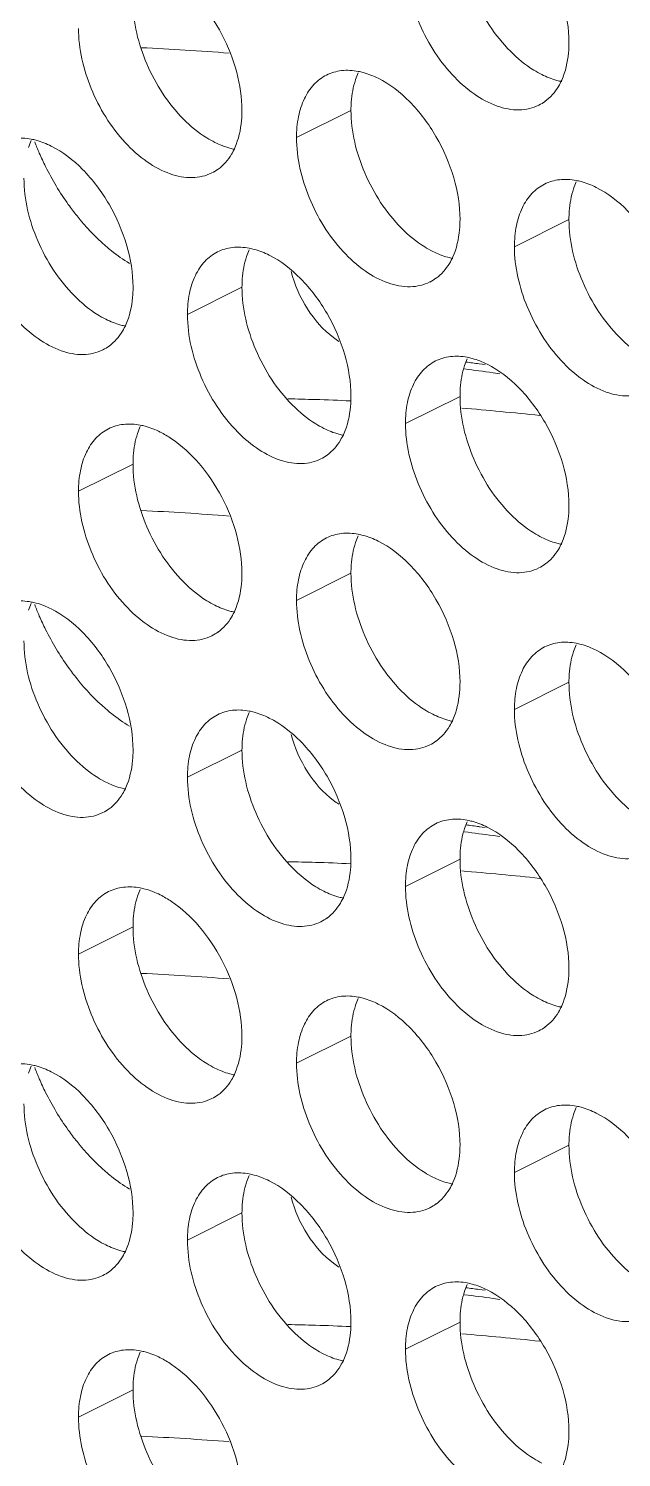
# Model space of a CAD drawing. Header units: millimetres. Extents: x 0 to 2524, y 0 to 1785.
# Drawn here: x 1853.28 to 1859.44, y 793.8 to 808.62 of the extents above; entities that cross this region are included whole.
import ezdxf

# ---------------------------------------------------------------- set-up
doc = ezdxf.new("R2010")
doc.units = ezdxf.units.MM
doc.header["$LTSCALE"] = 0.1
doc.layers.add('标注', color=251, linetype='Continuous', lineweight=9)

msp = doc.modelspace()

# ---------------------------------------------------------------- linework, layer by layer
at = {"layer": '标注'}
for p, q in [((1856.631, 807.775), (1856.066, 807.492)), ((1858.894, 806.644), (1858.328, 806.361)), ((1855.5, 805.941), (1854.934, 805.658)), ((1857.961, 805.146), (1858.025, 805.138)), ((1858.106, 805.054), (1858.178, 805.044)), ((1857.763, 804.809), (1857.197, 804.527)), ((1854.369, 804.106), (1853.803, 803.824)), ((1856.631, 802.975), (1856.066, 802.692)), ((1858.894, 801.844), (1858.328, 801.561)), ((1855.5, 801.141), (1854.934, 800.858)), ((1857.961, 800.346), (1858.025, 800.338)), ((1858.106, 800.254), (1858.178, 800.244)), ((1857.763, 800.009), (1857.197, 799.727)), ((1854.369, 799.306), (1853.803, 799.024)), ((1856.631, 798.175), (1856.066, 797.892)), ((1858.894, 797.044), (1858.328, 796.761)), ((1855.5, 796.341), (1854.934, 796.058)), ((1857.961, 795.546), (1858.025, 795.538)), ((1858.106, 795.454), (1858.178, 795.444)), ((1857.763, 795.209), (1857.197, 794.927)), ((1854.369, 794.506), (1853.803, 794.224))]:
    msp.add_line(p, q, dxfattribs=at)
for centre, radius, start, end in [((1852.982, 777.54), 30.92, 85.5782, 87.2676), ((1857.376, 807.864), 0.734, 155.8796, 161.7803), ((1858.38, 808.235), 0.453, 296.5256, 305.9034), ((1853.982, 807.161), 0.734, 155.8796, 161.7803), ((1856.053, 808.486), 2.897, 200.9838, 203.5055), ((1854.986, 807.532), 0.453, 296.5256, 305.9034), ((1859.639, 806.733), 0.734, 155.8796, 161.7803), ((1856.244, 806.03), 0.734, 155.8796, 161.7803), ((1857.248, 806.4), 0.453, 296.5256, 305.9034), ((1856.953, 806.088), 0.838, 233.0821, 237.7828), ((1853.854, 805.697), 0.453, 296.5256, 305.9034), ((1858.507, 804.898), 0.734, 155.8796, 161.7803), ((1853.574, 771.663), 33.697, 82.271, 82.7772), ((1853.406, 771.587), 33.867, 82.2713, 82.504), ((1855.293, 774.932), 29.859, 88.1388, 88.6874), ((1855.283, 774.635), 30.157, 87.4456, 88.1385), ((1855.176, 773.006), 31.788, 83.8344, 85.3002), ((1855.113, 804.195), 0.734, 155.8796, 161.7803), ((1856.117, 804.566), 0.453, 296.5256, 305.9034), ((1852.982, 772.74), 30.92, 85.5782, 87.2676), ((1857.376, 803.064), 0.734, 155.8796, 161.7803), ((1858.38, 803.435), 0.453, 296.5256, 305.9034), ((1853.982, 802.361), 0.734, 155.8796, 161.7803), ((1856.053, 803.686), 2.897, 200.9838, 203.5055), ((1854.986, 802.732), 0.453, 296.5256, 305.9034), ((1859.639, 801.933), 0.734, 155.8796, 161.7803), ((1856.244, 801.23), 0.734, 155.8796, 161.7803), ((1857.248, 801.6), 0.453, 296.5256, 305.9034), ((1856.953, 801.288), 0.838, 233.0821, 237.7828), ((1853.854, 800.897), 0.453, 296.5256, 305.9034), ((1858.507, 800.098), 0.734, 155.8796, 161.7803), ((1853.406, 766.787), 33.867, 82.2713, 82.504), ((1853.574, 766.863), 33.697, 82.271, 82.7772), ((1855.293, 770.132), 29.859, 88.1388, 88.6874), ((1855.283, 769.835), 30.157, 87.4456, 88.1385), ((1855.176, 768.206), 31.788, 83.8344, 85.3002), ((1855.113, 799.395), 0.734, 155.8796, 161.7803), ((1856.117, 799.766), 0.453, 296.5256, 305.9034), ((1852.982, 767.94), 30.92, 85.5782, 87.2676), ((1857.376, 798.264), 0.734, 155.8796, 161.7803), ((1858.38, 798.635), 0.453, 296.5256, 305.9034), ((1853.982, 797.561), 0.734, 155.8796, 161.7803), ((1856.053, 798.886), 2.897, 200.9838, 203.5055), ((1854.986, 797.932), 0.453, 296.5256, 305.9034), ((1859.639, 797.133), 0.734, 155.8796, 161.7803), ((1856.244, 796.43), 0.734, 155.8796, 161.7803), ((1857.248, 796.8), 0.453, 296.5256, 305.9034), ((1853.854, 796.097), 0.453, 296.5256, 305.9034), ((1856.953, 796.488), 0.838, 233.0821, 237.7828), ((1858.507, 795.298), 0.734, 155.8796, 161.7803), ((1853.574, 762.063), 33.697, 82.271, 82.7772), ((1853.406, 761.987), 33.867, 82.2713, 82.504), ((1855.293, 765.332), 29.859, 88.1388, 88.6874), ((1855.283, 765.035), 30.157, 87.4456, 88.1385), ((1855.176, 763.406), 31.788, 83.8344, 85.3002), ((1855.113, 794.595), 0.734, 155.8796, 161.7803), ((1856.117, 794.966), 0.453, 296.5256, 305.9034), ((1852.982, 763.14), 30.92, 85.5782, 87.2676)]:
    msp.add_arc(centre, radius, start, end, dxfattribs=at)
for points, knots in [([(1858.045, 809.942), (1858.166, 809.881), (1858.397, 809.701), (1858.663, 809.343), (1858.844, 808.924), (1858.894, 808.623), (1858.894, 808.478)], [0, 0, 0, 0, 0.229676, 0.488215, 0.753207, 1, 1, 1, 1]), ([(1858.286, 808.387), (1858.125, 808.55), (1857.874, 808.937), (1857.763, 809.388), (1857.763, 809.609)], [0, 0, 0, 0, 0.508684, 1, 1, 1, 1]), ([(1858.582, 807.829), (1858.52, 807.798), (1858.37, 807.764), (1858.132, 807.812), (1857.893, 807.942), (1857.586, 808.22), (1857.3, 808.682), (1857.197, 809.115), (1857.197, 809.327)], [0, 0, 0, 0, 0.090718, 0.191742, 0.308104, 0.439279, 0.725532, 1, 1, 1, 1]), ([(1854.768, 809.17), (1854.875, 809.099), (1855.075, 808.912), (1855.305, 808.568), (1855.458, 808.18), (1855.5, 807.907), (1855.5, 807.775)], [0, 0, 0, 0, 0.237584, 0.49654, 0.757439, 1, 1, 1, 1]), ([(1854.892, 807.684), (1854.731, 807.847), (1854.48, 808.234), (1854.369, 808.685), (1854.369, 808.906)], [0, 0, 0, 0, 0.508684, 1, 1, 1, 1]), ([(1855.188, 807.126), (1855.125, 807.095), (1854.975, 807.061), (1854.738, 807.109), (1854.499, 807.239), (1854.191, 807.517), (1853.905, 807.98), (1853.803, 808.412), (1853.803, 808.624)], [0, 0, 0, 0, 0.090718, 0.191742, 0.308104, 0.439279, 0.725532, 1, 1, 1, 1]), ([(1858.894, 808.478), (1858.894, 808.442), (1858.888, 808.31), (1858.859, 808.178), (1858.819, 808.089)], [0, 0, 0, 0, 0.268874, 1, 1, 1, 1]), ([(1858.611, 808.146), (1858.583, 808.16), (1858.465, 808.227), (1858.359, 808.314), (1858.286, 808.387)], [0, 0, 0, 0, 0.235002, 1, 1, 1, 1]), ([(1856.377, 808.141), (1856.426, 808.165), (1856.536, 808.197), (1856.65, 808.19), (1856.706, 808.179)], [0, 0, 0, 0, 0.482538, 1, 1, 1, 1]), ([(1856.706, 808.179), (1856.724, 808.176), (1856.795, 808.159), (1856.864, 808.132), (1856.914, 808.107)], [0, 0, 0, 0, 0.238696, 1, 1, 1, 1]), ([(1856.066, 807.492), (1856.066, 807.565), (1856.078, 807.704), (1856.137, 807.894), (1856.236, 808.046), (1856.329, 808.117), (1856.377, 808.141)], [0, 0, 0, 0, 0.289235, 0.54966, 0.782932, 1, 1, 1, 1]), ([(1856.631, 807.775), (1856.631, 807.803), (1856.635, 807.911), (1856.654, 808.018), (1856.679, 808.093)], [0, 0, 0, 0, 0.264225, 1, 1, 1, 1]), ([(1856.914, 808.107), (1857.035, 808.047), (1857.265, 807.867), (1857.531, 807.508), (1857.713, 807.09), (1857.763, 806.789), (1857.763, 806.644)], [0, 0, 0, 0, 0.229676, 0.488215, 0.753207, 1, 1, 1, 1]), ([(1858.819, 808.074), (1858.802, 808.077), (1858.73, 808.094), (1858.661, 808.121), (1858.611, 808.146)], [0, 0, 0, 0, 0.238696, 1, 1, 1, 1]), ([(1858.819, 808.089), (1858.809, 808.066), (1858.766, 807.982), (1858.702, 807.908), (1858.645, 807.867)], [0, 0, 0, 0, 0.265525, 1, 1, 1, 1]), ([(1855.5, 807.775), (1855.5, 807.739), (1855.494, 807.607), (1855.465, 807.475), (1855.425, 807.386)], [0, 0, 0, 0, 0.268874, 1, 1, 1, 1]), ([(1857.155, 806.553), (1856.994, 806.716), (1856.743, 807.103), (1856.631, 807.554), (1856.631, 807.775)], [0, 0, 0, 0, 0.508684, 1, 1, 1, 1]), ([(1855.217, 807.443), (1855.189, 807.457), (1855.071, 807.524), (1854.965, 807.611), (1854.892, 807.684)], [0, 0, 0, 0, 0.235002, 1, 1, 1, 1]), ([(1852.983, 807.438), (1853.032, 807.462), (1853.142, 807.494), (1853.255, 807.487), (1853.312, 807.476)], [0, 0, 0, 0, 0.482538, 1, 1, 1, 1]), ([(1853.312, 807.476), (1853.33, 807.473), (1853.401, 807.457), (1853.47, 807.429), (1853.52, 807.404)], [0, 0, 0, 0, 0.238696, 1, 1, 1, 1]), ([(1855.425, 807.371), (1855.408, 807.374), (1855.336, 807.391), (1855.267, 807.418), (1855.217, 807.443)], [0, 0, 0, 0, 0.238696, 1, 1, 1, 1]), ([(1857.451, 805.995), (1857.388, 805.963), (1857.238, 805.93), (1857, 805.977), (1856.762, 806.108), (1856.454, 806.385), (1856.168, 806.848), (1856.066, 807.281), (1856.066, 807.492)], [0, 0, 0, 0, 0.090718, 0.191742, 0.308104, 0.439279, 0.725532, 1, 1, 1, 1]), ([(1853.396, 807.33), (1853.417, 807.283), (1853.503, 807.099), (1853.608, 806.923), (1853.697, 806.799)], [0, 0, 0, 0, 0.251276, 1, 1, 1, 1]), ([(1853.52, 807.404), (1853.641, 807.344), (1853.871, 807.164), (1854.137, 806.806), (1854.319, 806.387), (1854.369, 806.086), (1854.369, 805.941)], [0, 0, 0, 0, 0.229676, 0.488215, 0.753207, 1, 1, 1, 1]), ([(1855.425, 807.386), (1855.415, 807.363), (1855.372, 807.279), (1855.308, 807.205), (1855.251, 807.164)], [0, 0, 0, 0, 0.265525, 1, 1, 1, 1]), ([(1853.761, 805.85), (1853.599, 806.013), (1853.348, 806.4), (1853.237, 806.851), (1853.237, 807.072)], [0, 0, 0, 0, 0.508684, 1, 1, 1, 1]), ([(1858.328, 806.361), (1858.328, 806.434), (1858.34, 806.573), (1858.399, 806.763), (1858.499, 806.915), (1858.591, 806.985), (1858.64, 807.01)], [0, 0, 0, 0, 0.289235, 0.54966, 0.782932, 1, 1, 1, 1]), ([(1858.64, 807.01), (1858.689, 807.034), (1858.799, 807.066), (1858.912, 807.059), (1858.969, 807.048)], [0, 0, 0, 0, 0.482538, 1, 1, 1, 1]), ([(1858.969, 807.048), (1858.986, 807.045), (1859.058, 807.028), (1859.127, 807.001), (1859.177, 806.976)], [0, 0, 0, 0, 0.238696, 1, 1, 1, 1]), ([(1858.894, 806.644), (1858.894, 806.672), (1858.898, 806.78), (1858.917, 806.887), (1858.941, 806.962)], [0, 0, 0, 0, 0.264225, 1, 1, 1, 1]), ([(1859.177, 806.976), (1859.298, 806.915), (1859.528, 806.735), (1859.794, 806.377), (1859.975, 805.958), (1860.025, 805.657), (1860.025, 805.512)], [0, 0, 0, 0, 0.229676, 0.488215, 0.753207, 1, 1, 1, 1]), ([(1854.057, 805.292), (1853.994, 805.261), (1853.844, 805.227), (1853.606, 805.274), (1853.368, 805.405), (1853.06, 805.683), (1852.774, 806.145), (1852.671, 806.578), (1852.671, 806.789)], [0, 0, 0, 0, 0.090718, 0.191742, 0.308104, 0.439279, 0.725532, 1, 1, 1, 1]), ([(1853.697, 806.799), (1853.726, 806.759), (1853.843, 806.605), (1853.976, 806.463), (1854.084, 806.37)], [0, 0, 0, 0, 0.258123, 1, 1, 1, 1]), ([(1857.48, 806.312), (1857.451, 806.326), (1857.333, 806.392), (1857.228, 806.48), (1857.155, 806.553)], [0, 0, 0, 0, 0.235002, 1, 1, 1, 1]), ([(1857.763, 806.644), (1857.763, 806.608), (1857.757, 806.476), (1857.728, 806.343), (1857.688, 806.255)], [0, 0, 0, 0, 0.268874, 1, 1, 1, 1]), ([(1859.418, 805.422), (1859.256, 805.584), (1859.005, 805.972), (1858.894, 806.422), (1858.894, 806.644)], [0, 0, 0, 0, 0.508684, 1, 1, 1, 1]), ([(1854.084, 806.37), (1854.104, 806.352), (1854.183, 806.287), (1854.267, 806.227), (1854.331, 806.188)], [0, 0, 0, 0, 0.257666, 1, 1, 1, 1]), ([(1854.934, 805.658), (1854.934, 805.731), (1854.946, 805.87), (1855.005, 806.06), (1855.105, 806.212), (1855.197, 806.282), (1855.246, 806.307)], [0, 0, 0, 0, 0.289235, 0.54966, 0.782932, 1, 1, 1, 1]), ([(1855.246, 806.307), (1855.294, 806.331), (1855.405, 806.363), (1855.518, 806.356), (1855.575, 806.345)], [0, 0, 0, 0, 0.482538, 1, 1, 1, 1]), ([(1855.5, 805.941), (1855.5, 805.969), (1855.504, 806.077), (1855.522, 806.184), (1855.547, 806.259)], [0, 0, 0, 0, 0.264225, 1, 1, 1, 1]), ([(1855.575, 806.345), (1855.592, 806.342), (1855.664, 806.325), (1855.733, 806.298), (1855.783, 806.273)], [0, 0, 0, 0, 0.238696, 1, 1, 1, 1]), ([(1855.783, 806.273), (1855.903, 806.213), (1856.134, 806.032), (1856.4, 805.674), (1856.581, 805.255), (1856.631, 804.954), (1856.631, 804.809)], [0, 0, 0, 0, 0.229676, 0.488215, 0.753207, 1, 1, 1, 1]), ([(1857.687, 806.239), (1857.67, 806.243), (1857.599, 806.259), (1857.53, 806.287), (1857.48, 806.312)], [0, 0, 0, 0, 0.238696, 1, 1, 1, 1]), ([(1857.688, 806.255), (1857.678, 806.232), (1857.634, 806.148), (1857.57, 806.074), (1857.514, 806.033)], [0, 0, 0, 0, 0.265525, 1, 1, 1, 1]), ([(1859.713, 804.863), (1859.651, 804.832), (1859.501, 804.798), (1859.263, 804.846), (1859.025, 804.977), (1858.717, 805.254), (1858.431, 805.717), (1858.328, 806.149), (1858.328, 806.361)], [0, 0, 0, 0, 0.090718, 0.191742, 0.308104, 0.439279, 0.725532, 1, 1, 1, 1]), ([(1856.01, 806.103), (1856.045, 805.967), (1856.159, 805.711), (1856.343, 805.498), (1856.45, 805.418)], [0, 0, 0, 0, 0.513788, 1, 1, 1, 1]), ([(1854.086, 805.609), (1854.057, 805.623), (1853.939, 805.689), (1853.834, 805.777), (1853.761, 805.85)], [0, 0, 0, 0, 0.235002, 1, 1, 1, 1]), ([(1854.369, 805.941), (1854.369, 805.905), (1854.363, 805.773), (1854.334, 805.64), (1854.294, 805.552)], [0, 0, 0, 0, 0.268874, 1, 1, 1, 1]), ([(1856.024, 804.719), (1855.862, 804.881), (1855.611, 805.269), (1855.5, 805.719), (1855.5, 805.941)], [0, 0, 0, 0, 0.508684, 1, 1, 1, 1]), ([(1855.458, 804.436), (1855.296, 804.599), (1855.045, 804.986), (1854.934, 805.436), (1854.934, 805.658)], [0, 0, 0, 0, 0.508684, 1, 1, 1, 1]), ([(1854.293, 805.536), (1854.276, 805.54), (1854.205, 805.556), (1854.136, 805.584), (1854.086, 805.609)], [0, 0, 0, 0, 0.238696, 1, 1, 1, 1]), ([(1854.294, 805.552), (1854.284, 805.529), (1854.24, 805.445), (1854.176, 805.371), (1854.12, 805.33)], [0, 0, 0, 0, 0.265525, 1, 1, 1, 1]), ([(1859.743, 805.18), (1859.714, 805.194), (1859.596, 805.261), (1859.491, 805.348), (1859.418, 805.422)], [0, 0, 0, 0, 0.235002, 1, 1, 1, 1]), ([(1857.509, 805.176), (1857.557, 805.2), (1857.667, 805.231), (1857.781, 805.225), (1857.838, 805.214)], [0, 0, 0, 0, 0.482538, 1, 1, 1, 1]), ([(1857.838, 805.214), (1857.855, 805.21), (1857.927, 805.194), (1857.995, 805.167), (1858.045, 805.142)], [0, 0, 0, 0, 0.238696, 1, 1, 1, 1]), ([(1857.197, 804.527), (1857.197, 804.599), (1857.209, 804.738), (1857.268, 804.928), (1857.367, 805.081), (1857.46, 805.151), (1857.509, 805.176)], [0, 0, 0, 0, 0.289235, 0.54966, 0.782932, 1, 1, 1, 1]), ([(1857.763, 804.809), (1857.763, 804.838), (1857.766, 804.945), (1857.785, 805.053), (1857.81, 805.128)], [0, 0, 0, 0, 0.264225, 1, 1, 1, 1]), ([(1858.045, 805.142), (1858.166, 805.081), (1858.397, 804.901), (1858.663, 804.543), (1858.844, 804.124), (1858.894, 803.823), (1858.894, 803.678)], [0, 0, 0, 0, 0.229676, 0.488215, 0.753207, 1, 1, 1, 1]), ([(1856.631, 804.809), (1856.631, 804.774), (1856.626, 804.642), (1856.596, 804.509), (1856.557, 804.421)], [0, 0, 0, 0, 0.268874, 1, 1, 1, 1]), ([(1858.286, 803.587), (1858.125, 803.75), (1857.874, 804.137), (1857.763, 804.588), (1857.763, 804.809)], [0, 0, 0, 0, 0.508684, 1, 1, 1, 1]), ([(1856.348, 804.477), (1856.32, 804.491), (1856.202, 804.558), (1856.097, 804.645), (1856.024, 804.719)], [0, 0, 0, 0, 0.235002, 1, 1, 1, 1]), ([(1853.803, 803.824), (1853.803, 803.896), (1853.815, 804.035), (1853.874, 804.226), (1853.973, 804.378), (1854.066, 804.448), (1854.115, 804.473)], [0, 0, 0, 0, 0.289235, 0.54966, 0.782932, 1, 1, 1, 1]), ([(1854.115, 804.473), (1854.163, 804.497), (1854.273, 804.528), (1854.387, 804.522), (1854.444, 804.511)], [0, 0, 0, 0, 0.482538, 1, 1, 1, 1]), ([(1854.444, 804.511), (1854.461, 804.507), (1854.532, 804.491), (1854.601, 804.464), (1854.651, 804.439)], [0, 0, 0, 0, 0.238696, 1, 1, 1, 1]), ([(1856.556, 804.405), (1856.539, 804.408), (1856.467, 804.425), (1856.398, 804.452), (1856.348, 804.477)], [0, 0, 0, 0, 0.238696, 1, 1, 1, 1]), ([(1858.582, 803.029), (1858.52, 802.998), (1858.37, 802.964), (1858.132, 803.012), (1857.893, 803.142), (1857.586, 803.42), (1857.3, 803.882), (1857.197, 804.315), (1857.197, 804.527)], [0, 0, 0, 0, 0.090718, 0.191742, 0.308104, 0.439279, 0.725532, 1, 1, 1, 1]), ([(1854.369, 804.106), (1854.369, 804.135), (1854.372, 804.242), (1854.391, 804.35), (1854.416, 804.425)], [0, 0, 0, 0, 0.264225, 1, 1, 1, 1]), ([(1854.768, 804.37), (1854.875, 804.299), (1855.075, 804.112), (1855.305, 803.768), (1855.458, 803.38), (1855.5, 803.107), (1855.5, 802.975)], [0, 0, 0, 0, 0.237584, 0.49654, 0.757439, 1, 1, 1, 1]), ([(1856.319, 804.16), (1856.26, 804.131), (1856.118, 804.097), (1855.892, 804.136), (1855.664, 804.252), (1855.525, 804.368), (1855.458, 804.436)], [0, 0, 0, 0, 0.208571, 0.439041, 0.702839, 1, 1, 1, 1]), ([(1856.557, 804.421), (1856.546, 804.398), (1856.503, 804.314), (1856.439, 804.24), (1856.383, 804.199)], [0, 0, 0, 0, 0.265525, 1, 1, 1, 1]), ([(1854.892, 802.884), (1854.731, 803.047), (1854.48, 803.434), (1854.369, 803.885), (1854.369, 804.106)], [0, 0, 0, 0, 0.508684, 1, 1, 1, 1]), ([(1855.188, 802.326), (1855.125, 802.295), (1854.975, 802.261), (1854.738, 802.309), (1854.499, 802.439), (1854.191, 802.717), (1853.905, 803.18), (1853.803, 803.612), (1853.803, 803.824)], [0, 0, 0, 0, 0.090718, 0.191742, 0.308104, 0.439279, 0.725532, 1, 1, 1, 1]), ([(1858.611, 803.346), (1858.583, 803.36), (1858.465, 803.427), (1858.359, 803.514), (1858.286, 803.587)], [0, 0, 0, 0, 0.235002, 1, 1, 1, 1]), ([(1858.894, 803.678), (1858.894, 803.642), (1858.888, 803.51), (1858.859, 803.378), (1858.819, 803.289)], [0, 0, 0, 0, 0.268874, 1, 1, 1, 1]), ([(1856.066, 802.692), (1856.066, 802.765), (1856.078, 802.904), (1856.137, 803.094), (1856.236, 803.246), (1856.329, 803.317), (1856.377, 803.341)], [0, 0, 0, 0, 0.289235, 0.54966, 0.782932, 1, 1, 1, 1]), ([(1856.377, 803.341), (1856.426, 803.365), (1856.536, 803.397), (1856.65, 803.39), (1856.706, 803.379)], [0, 0, 0, 0, 0.482538, 1, 1, 1, 1]), ([(1856.631, 802.975), (1856.631, 803.003), (1856.635, 803.111), (1856.654, 803.218), (1856.679, 803.293)], [0, 0, 0, 0, 0.264225, 1, 1, 1, 1]), ([(1856.706, 803.379), (1856.724, 803.376), (1856.795, 803.359), (1856.864, 803.332), (1856.914, 803.307)], [0, 0, 0, 0, 0.238696, 1, 1, 1, 1]), ([(1856.914, 803.307), (1857.035, 803.247), (1857.265, 803.067), (1857.531, 802.708), (1857.713, 802.29), (1857.763, 801.989), (1857.763, 801.844)], [0, 0, 0, 0, 0.229676, 0.488215, 0.753207, 1, 1, 1, 1]), ([(1858.819, 803.274), (1858.802, 803.277), (1858.73, 803.294), (1858.661, 803.321), (1858.611, 803.346)], [0, 0, 0, 0, 0.238696, 1, 1, 1, 1]), ([(1858.819, 803.289), (1858.809, 803.266), (1858.766, 803.182), (1858.702, 803.108), (1858.645, 803.067)], [0, 0, 0, 0, 0.265525, 1, 1, 1, 1]), ([(1855.217, 802.643), (1855.189, 802.657), (1855.071, 802.724), (1854.965, 802.811), (1854.892, 802.884)], [0, 0, 0, 0, 0.235002, 1, 1, 1, 1]), ([(1855.5, 802.975), (1855.5, 802.939), (1855.494, 802.807), (1855.465, 802.675), (1855.425, 802.586)], [0, 0, 0, 0, 0.268874, 1, 1, 1, 1]), ([(1857.155, 801.753), (1856.994, 801.916), (1856.743, 802.303), (1856.631, 802.754), (1856.631, 802.975)], [0, 0, 0, 0, 0.508684, 1, 1, 1, 1]), ([(1852.983, 802.638), (1853.032, 802.662), (1853.142, 802.694), (1853.255, 802.687), (1853.312, 802.676)], [0, 0, 0, 0, 0.482538, 1, 1, 1, 1]), ([(1857.451, 801.195), (1857.388, 801.163), (1857.238, 801.13), (1857, 801.177), (1856.762, 801.308), (1856.454, 801.585), (1856.168, 802.048), (1856.066, 802.481), (1856.066, 802.692)], [0, 0, 0, 0, 0.090718, 0.191742, 0.308104, 0.439279, 0.725532, 1, 1, 1, 1]), ([(1853.312, 802.676), (1853.33, 802.673), (1853.401, 802.657), (1853.47, 802.629), (1853.52, 802.604)], [0, 0, 0, 0, 0.238696, 1, 1, 1, 1]), ([(1853.52, 802.604), (1853.641, 802.544), (1853.871, 802.364), (1854.137, 802.006), (1854.319, 801.587), (1854.369, 801.286), (1854.369, 801.141)], [0, 0, 0, 0, 0.229676, 0.488215, 0.753207, 1, 1, 1, 1]), ([(1855.425, 802.571), (1855.408, 802.574), (1855.336, 802.591), (1855.267, 802.618), (1855.217, 802.643)], [0, 0, 0, 0, 0.238696, 1, 1, 1, 1]), ([(1855.425, 802.586), (1855.415, 802.563), (1855.372, 802.479), (1855.308, 802.405), (1855.251, 802.364)], [0, 0, 0, 0, 0.265525, 1, 1, 1, 1]), ([(1853.396, 802.53), (1853.417, 802.483), (1853.503, 802.299), (1853.608, 802.123), (1853.697, 801.999)], [0, 0, 0, 0, 0.251276, 1, 1, 1, 1]), ([(1853.761, 801.05), (1853.599, 801.213), (1853.348, 801.6), (1853.237, 802.051), (1853.237, 802.272)], [0, 0, 0, 0, 0.508684, 1, 1, 1, 1]), ([(1858.64, 802.21), (1858.689, 802.234), (1858.799, 802.266), (1858.912, 802.259), (1858.969, 802.248)], [0, 0, 0, 0, 0.482538, 1, 1, 1, 1]), ([(1858.969, 802.248), (1858.986, 802.245), (1859.058, 802.228), (1859.127, 802.201), (1859.177, 802.176)], [0, 0, 0, 0, 0.238696, 1, 1, 1, 1]), ([(1858.328, 801.561), (1858.328, 801.634), (1858.34, 801.773), (1858.399, 801.963), (1858.499, 802.115), (1858.591, 802.185), (1858.64, 802.21)], [0, 0, 0, 0, 0.289235, 0.54966, 0.782932, 1, 1, 1, 1]), ([(1858.894, 801.844), (1858.894, 801.872), (1858.898, 801.98), (1858.917, 802.087), (1858.941, 802.162)], [0, 0, 0, 0, 0.264225, 1, 1, 1, 1]), ([(1859.177, 802.176), (1859.298, 802.115), (1859.528, 801.935), (1859.794, 801.577), (1859.975, 801.158), (1860.025, 800.857), (1860.025, 800.712)], [0, 0, 0, 0, 0.229676, 0.488215, 0.753207, 1, 1, 1, 1]), ([(1854.057, 800.492), (1853.994, 800.461), (1853.844, 800.427), (1853.606, 800.474), (1853.368, 800.605), (1853.06, 800.883), (1852.774, 801.345), (1852.671, 801.778), (1852.671, 801.989)], [0, 0, 0, 0, 0.090718, 0.191742, 0.308104, 0.439279, 0.725532, 1, 1, 1, 1]), ([(1853.697, 801.999), (1853.726, 801.959), (1853.843, 801.805), (1853.976, 801.663), (1854.084, 801.57)], [0, 0, 0, 0, 0.258123, 1, 1, 1, 1]), ([(1857.763, 801.844), (1857.763, 801.808), (1857.757, 801.676), (1857.728, 801.543), (1857.688, 801.455)], [0, 0, 0, 0, 0.268874, 1, 1, 1, 1]), ([(1859.418, 800.622), (1859.256, 800.784), (1859.005, 801.172), (1858.894, 801.622), (1858.894, 801.844)], [0, 0, 0, 0, 0.508684, 1, 1, 1, 1]), ([(1857.48, 801.512), (1857.451, 801.526), (1857.333, 801.592), (1857.228, 801.68), (1857.155, 801.753)], [0, 0, 0, 0, 0.235002, 1, 1, 1, 1]), ([(1854.084, 801.57), (1854.104, 801.552), (1854.183, 801.487), (1854.267, 801.427), (1854.331, 801.388)], [0, 0, 0, 0, 0.257666, 1, 1, 1, 1]), ([(1854.934, 800.858), (1854.934, 800.931), (1854.946, 801.07), (1855.005, 801.26), (1855.105, 801.412), (1855.197, 801.482), (1855.246, 801.507)], [0, 0, 0, 0, 0.289235, 0.54966, 0.782932, 1, 1, 1, 1]), ([(1855.246, 801.507), (1855.294, 801.531), (1855.405, 801.563), (1855.518, 801.556), (1855.575, 801.545)], [0, 0, 0, 0, 0.482538, 1, 1, 1, 1]), ([(1855.575, 801.545), (1855.592, 801.542), (1855.664, 801.525), (1855.733, 801.498), (1855.783, 801.473)], [0, 0, 0, 0, 0.238696, 1, 1, 1, 1]), ([(1857.687, 801.439), (1857.67, 801.443), (1857.599, 801.459), (1857.53, 801.487), (1857.48, 801.512)], [0, 0, 0, 0, 0.238696, 1, 1, 1, 1]), ([(1859.713, 800.063), (1859.651, 800.032), (1859.501, 799.998), (1859.263, 800.046), (1859.025, 800.177), (1858.717, 800.454), (1858.431, 800.917), (1858.328, 801.349), (1858.328, 801.561)], [0, 0, 0, 0, 0.090718, 0.191742, 0.308104, 0.439279, 0.725532, 1, 1, 1, 1]), ([(1855.5, 801.141), (1855.5, 801.169), (1855.504, 801.277), (1855.522, 801.384), (1855.547, 801.459)], [0, 0, 0, 0, 0.264225, 1, 1, 1, 1]), ([(1855.783, 801.473), (1855.903, 801.413), (1856.134, 801.232), (1856.4, 800.874), (1856.581, 800.455), (1856.631, 800.154), (1856.631, 800.009)], [0, 0, 0, 0, 0.229676, 0.488215, 0.753207, 1, 1, 1, 1]), ([(1857.688, 801.455), (1857.678, 801.432), (1857.634, 801.348), (1857.57, 801.274), (1857.514, 801.233)], [0, 0, 0, 0, 0.265525, 1, 1, 1, 1]), ([(1856.01, 801.303), (1856.045, 801.167), (1856.159, 800.911), (1856.343, 800.698), (1856.45, 800.618)], [0, 0, 0, 0, 0.513788, 1, 1, 1, 1]), ([(1854.369, 801.141), (1854.369, 801.105), (1854.363, 800.973), (1854.334, 800.84), (1854.294, 800.752)], [0, 0, 0, 0, 0.268874, 1, 1, 1, 1]), ([(1856.024, 799.919), (1855.862, 800.081), (1855.611, 800.469), (1855.5, 800.919), (1855.5, 801.141)], [0, 0, 0, 0, 0.508684, 1, 1, 1, 1]), ([(1854.086, 800.809), (1854.057, 800.823), (1853.939, 800.889), (1853.834, 800.977), (1853.761, 801.05)], [0, 0, 0, 0, 0.235002, 1, 1, 1, 1]), ([(1854.293, 800.736), (1854.276, 800.74), (1854.205, 800.756), (1854.136, 800.784), (1854.086, 800.809)], [0, 0, 0, 0, 0.238696, 1, 1, 1, 1]), ([(1855.458, 799.636), (1855.296, 799.799), (1855.045, 800.186), (1854.934, 800.636), (1854.934, 800.858)], [0, 0, 0, 0, 0.508684, 1, 1, 1, 1]), ([(1854.294, 800.752), (1854.284, 800.729), (1854.24, 800.645), (1854.176, 800.571), (1854.12, 800.53)], [0, 0, 0, 0, 0.265525, 1, 1, 1, 1]), ([(1859.743, 800.38), (1859.714, 800.394), (1859.596, 800.461), (1859.491, 800.548), (1859.418, 800.622)], [0, 0, 0, 0, 0.235002, 1, 1, 1, 1]), ([(1857.197, 799.727), (1857.197, 799.799), (1857.209, 799.938), (1857.268, 800.128), (1857.367, 800.281), (1857.46, 800.351), (1857.509, 800.376)], [0, 0, 0, 0, 0.289235, 0.54966, 0.782932, 1, 1, 1, 1]), ([(1857.509, 800.376), (1857.557, 800.4), (1857.667, 800.431), (1857.781, 800.425), (1857.838, 800.414)], [0, 0, 0, 0, 0.482538, 1, 1, 1, 1]), ([(1857.763, 800.009), (1857.763, 800.038), (1857.766, 800.145), (1857.785, 800.253), (1857.81, 800.328)], [0, 0, 0, 0, 0.264225, 1, 1, 1, 1]), ([(1857.838, 800.414), (1857.855, 800.41), (1857.927, 800.394), (1857.995, 800.367), (1858.045, 800.342)], [0, 0, 0, 0, 0.238696, 1, 1, 1, 1]), ([(1858.045, 800.342), (1858.166, 800.281), (1858.397, 800.101), (1858.663, 799.743), (1858.844, 799.324), (1858.894, 799.023), (1858.894, 798.878)], [0, 0, 0, 0, 0.229676, 0.488215, 0.753207, 1, 1, 1, 1]), ([(1856.348, 799.677), (1856.32, 799.691), (1856.202, 799.758), (1856.097, 799.845), (1856.024, 799.919)], [0, 0, 0, 0, 0.235002, 1, 1, 1, 1]), ([(1856.631, 800.009), (1856.631, 799.974), (1856.626, 799.842), (1856.596, 799.709), (1856.557, 799.621)], [0, 0, 0, 0, 0.268874, 1, 1, 1, 1]), ([(1858.286, 798.787), (1858.125, 798.95), (1857.874, 799.337), (1857.763, 799.788), (1857.763, 800.009)], [0, 0, 0, 0, 0.508684, 1, 1, 1, 1]), ([(1853.803, 799.024), (1853.803, 799.096), (1853.815, 799.235), (1853.874, 799.426), (1853.973, 799.578), (1854.066, 799.648), (1854.115, 799.673)], [0, 0, 0, 0, 0.289235, 0.54966, 0.782932, 1, 1, 1, 1]), ([(1854.115, 799.673), (1854.163, 799.697), (1854.273, 799.728), (1854.387, 799.722), (1854.444, 799.711)], [0, 0, 0, 0, 0.482538, 1, 1, 1, 1]), ([(1854.369, 799.306), (1854.369, 799.335), (1854.372, 799.442), (1854.391, 799.55), (1854.416, 799.625)], [0, 0, 0, 0, 0.264225, 1, 1, 1, 1]), ([(1854.444, 799.711), (1854.461, 799.707), (1854.532, 799.691), (1854.601, 799.664), (1854.651, 799.639)], [0, 0, 0, 0, 0.238696, 1, 1, 1, 1]), ([(1856.319, 799.36), (1856.26, 799.331), (1856.118, 799.297), (1855.892, 799.336), (1855.664, 799.452), (1855.525, 799.568), (1855.458, 799.636)], [0, 0, 0, 0, 0.208571, 0.439041, 0.702839, 1, 1, 1, 1]), ([(1856.556, 799.605), (1856.539, 799.608), (1856.467, 799.625), (1856.398, 799.652), (1856.348, 799.677)], [0, 0, 0, 0, 0.238696, 1, 1, 1, 1]), ([(1856.557, 799.621), (1856.546, 799.598), (1856.503, 799.514), (1856.439, 799.44), (1856.383, 799.399)], [0, 0, 0, 0, 0.265525, 1, 1, 1, 1]), ([(1858.582, 798.229), (1858.52, 798.198), (1858.37, 798.164), (1858.132, 798.212), (1857.893, 798.342), (1857.586, 798.62), (1857.3, 799.082), (1857.197, 799.515), (1857.197, 799.727)], [0, 0, 0, 0, 0.090718, 0.191742, 0.308104, 0.439279, 0.725532, 1, 1, 1, 1]), ([(1854.768, 799.57), (1854.875, 799.499), (1855.075, 799.312), (1855.305, 798.968), (1855.458, 798.58), (1855.5, 798.307), (1855.5, 798.175)], [0, 0, 0, 0, 0.237584, 0.49654, 0.757439, 1, 1, 1, 1]), ([(1854.892, 798.084), (1854.731, 798.247), (1854.48, 798.634), (1854.369, 799.085), (1854.369, 799.306)], [0, 0, 0, 0, 0.508684, 1, 1, 1, 1]), ([(1855.188, 797.526), (1855.125, 797.495), (1854.975, 797.461), (1854.738, 797.509), (1854.499, 797.639), (1854.191, 797.917), (1853.905, 798.38), (1853.803, 798.812), (1853.803, 799.024)], [0, 0, 0, 0, 0.090718, 0.191742, 0.308104, 0.439279, 0.725532, 1, 1, 1, 1]), ([(1858.894, 798.878), (1858.894, 798.842), (1858.888, 798.71), (1858.859, 798.578), (1858.819, 798.489)], [0, 0, 0, 0, 0.268874, 1, 1, 1, 1]), ([(1858.611, 798.546), (1858.583, 798.56), (1858.465, 798.627), (1858.359, 798.714), (1858.286, 798.787)], [0, 0, 0, 0, 0.235002, 1, 1, 1, 1]), ([(1856.377, 798.541), (1856.426, 798.565), (1856.536, 798.597), (1856.65, 798.59), (1856.706, 798.579)], [0, 0, 0, 0, 0.482538, 1, 1, 1, 1]), ([(1856.706, 798.579), (1856.724, 798.576), (1856.795, 798.559), (1856.864, 798.532), (1856.914, 798.507)], [0, 0, 0, 0, 0.238696, 1, 1, 1, 1]), ([(1858.819, 798.474), (1858.802, 798.477), (1858.73, 798.494), (1858.661, 798.521), (1858.611, 798.546)], [0, 0, 0, 0, 0.238696, 1, 1, 1, 1]), ([(1856.066, 797.892), (1856.066, 797.965), (1856.078, 798.104), (1856.137, 798.294), (1856.236, 798.446), (1856.329, 798.517), (1856.377, 798.541)], [0, 0, 0, 0, 0.289235, 0.54966, 0.782932, 1, 1, 1, 1]), ([(1856.631, 798.175), (1856.631, 798.203), (1856.635, 798.311), (1856.654, 798.418), (1856.679, 798.493)], [0, 0, 0, 0, 0.264225, 1, 1, 1, 1]), ([(1856.914, 798.507), (1857.035, 798.447), (1857.265, 798.267), (1857.531, 797.908), (1857.713, 797.49), (1857.763, 797.189), (1857.763, 797.044)], [0, 0, 0, 0, 0.229676, 0.488215, 0.753207, 1, 1, 1, 1]), ([(1858.819, 798.489), (1858.809, 798.466), (1858.766, 798.382), (1858.702, 798.308), (1858.645, 798.267)], [0, 0, 0, 0, 0.265525, 1, 1, 1, 1]), ([(1855.5, 798.175), (1855.5, 798.139), (1855.494, 798.007), (1855.465, 797.875), (1855.425, 797.786)], [0, 0, 0, 0, 0.268874, 1, 1, 1, 1]), ([(1857.155, 796.953), (1856.994, 797.116), (1856.743, 797.503), (1856.631, 797.954), (1856.631, 798.175)], [0, 0, 0, 0, 0.508684, 1, 1, 1, 1]), ([(1855.217, 797.843), (1855.189, 797.857), (1855.071, 797.924), (1854.965, 798.011), (1854.892, 798.084)], [0, 0, 0, 0, 0.235002, 1, 1, 1, 1]), ([(1852.983, 797.838), (1853.032, 797.862), (1853.142, 797.894), (1853.255, 797.887), (1853.312, 797.876)], [0, 0, 0, 0, 0.482538, 1, 1, 1, 1]), ([(1853.312, 797.876), (1853.33, 797.873), (1853.401, 797.857), (1853.47, 797.829), (1853.52, 797.804)], [0, 0, 0, 0, 0.238696, 1, 1, 1, 1]), ([(1853.52, 797.804), (1853.641, 797.744), (1853.871, 797.564), (1854.137, 797.206), (1854.319, 796.787), (1854.369, 796.486), (1854.369, 796.341)], [0, 0, 0, 0, 0.229676, 0.488215, 0.753207, 1, 1, 1, 1]), ([(1855.425, 797.771), (1855.408, 797.774), (1855.336, 797.791), (1855.267, 797.818), (1855.217, 797.843)], [0, 0, 0, 0, 0.238696, 1, 1, 1, 1]), ([(1857.451, 796.395), (1857.388, 796.363), (1857.238, 796.33), (1857, 796.377), (1856.762, 796.508), (1856.454, 796.785), (1856.168, 797.248), (1856.066, 797.681), (1856.066, 797.892)], [0, 0, 0, 0, 0.090718, 0.191742, 0.308104, 0.439279, 0.725532, 1, 1, 1, 1]), ([(1853.396, 797.73), (1853.417, 797.683), (1853.503, 797.499), (1853.608, 797.323), (1853.697, 797.199)], [0, 0, 0, 0, 0.251276, 1, 1, 1, 1]), ([(1855.425, 797.786), (1855.415, 797.763), (1855.372, 797.679), (1855.308, 797.605), (1855.251, 797.564)], [0, 0, 0, 0, 0.265525, 1, 1, 1, 1]), ([(1853.761, 796.25), (1853.599, 796.413), (1853.348, 796.8), (1853.237, 797.251), (1853.237, 797.472)], [0, 0, 0, 0, 0.508684, 1, 1, 1, 1]), ([(1858.328, 796.761), (1858.328, 796.834), (1858.34, 796.973), (1858.399, 797.163), (1858.499, 797.315), (1858.591, 797.385), (1858.64, 797.41)], [0, 0, 0, 0, 0.289235, 0.54966, 0.782932, 1, 1, 1, 1]), ([(1858.64, 797.41), (1858.689, 797.434), (1858.799, 797.466), (1858.912, 797.459), (1858.969, 797.448)], [0, 0, 0, 0, 0.482538, 1, 1, 1, 1]), ([(1858.894, 797.044), (1858.894, 797.072), (1858.898, 797.18), (1858.917, 797.287), (1858.941, 797.362)], [0, 0, 0, 0, 0.264225, 1, 1, 1, 1]), ([(1858.969, 797.448), (1858.986, 797.445), (1859.058, 797.428), (1859.127, 797.401), (1859.177, 797.376)], [0, 0, 0, 0, 0.238696, 1, 1, 1, 1]), ([(1859.177, 797.376), (1859.298, 797.315), (1859.528, 797.135), (1859.794, 796.777), (1859.975, 796.358), (1860.025, 796.057), (1860.025, 795.912)], [0, 0, 0, 0, 0.229676, 0.488215, 0.753207, 1, 1, 1, 1]), ([(1854.057, 795.692), (1853.994, 795.661), (1853.844, 795.627), (1853.606, 795.674), (1853.368, 795.805), (1853.06, 796.083), (1852.774, 796.545), (1852.671, 796.978), (1852.671, 797.189)], [0, 0, 0, 0, 0.090718, 0.191742, 0.308104, 0.439279, 0.725532, 1, 1, 1, 1]), ([(1853.697, 797.199), (1853.726, 797.159), (1853.843, 797.005), (1853.976, 796.863), (1854.084, 796.77)], [0, 0, 0, 0, 0.258123, 1, 1, 1, 1]), ([(1857.48, 796.712), (1857.451, 796.726), (1857.333, 796.792), (1857.228, 796.88), (1857.155, 796.953)], [0, 0, 0, 0, 0.235002, 1, 1, 1, 1]), ([(1857.763, 797.044), (1857.763, 797.008), (1857.757, 796.876), (1857.728, 796.743), (1857.688, 796.655)], [0, 0, 0, 0, 0.268874, 1, 1, 1, 1]), ([(1859.418, 795.822), (1859.256, 795.984), (1859.005, 796.372), (1858.894, 796.822), (1858.894, 797.044)], [0, 0, 0, 0, 0.508684, 1, 1, 1, 1]), ([(1854.084, 796.77), (1854.104, 796.752), (1854.183, 796.687), (1854.267, 796.627), (1854.331, 796.588)], [0, 0, 0, 0, 0.257666, 1, 1, 1, 1]), ([(1854.934, 796.058), (1854.934, 796.131), (1854.946, 796.27), (1855.005, 796.46), (1855.105, 796.612), (1855.197, 796.682), (1855.246, 796.707)], [0, 0, 0, 0, 0.289235, 0.54966, 0.782932, 1, 1, 1, 1]), ([(1855.246, 796.707), (1855.294, 796.731), (1855.405, 796.763), (1855.518, 796.756), (1855.575, 796.745)], [0, 0, 0, 0, 0.482538, 1, 1, 1, 1]), ([(1855.5, 796.341), (1855.5, 796.369), (1855.504, 796.477), (1855.522, 796.584), (1855.547, 796.659)], [0, 0, 0, 0, 0.264225, 1, 1, 1, 1]), ([(1855.575, 796.745), (1855.592, 796.742), (1855.664, 796.725), (1855.733, 796.698), (1855.783, 796.673)], [0, 0, 0, 0, 0.238696, 1, 1, 1, 1]), ([(1855.783, 796.673), (1855.903, 796.613), (1856.134, 796.432), (1856.4, 796.074), (1856.581, 795.655), (1856.631, 795.354), (1856.631, 795.209)], [0, 0, 0, 0, 0.229676, 0.488215, 0.753207, 1, 1, 1, 1]), ([(1857.687, 796.639), (1857.67, 796.643), (1857.599, 796.659), (1857.53, 796.687), (1857.48, 796.712)], [0, 0, 0, 0, 0.238696, 1, 1, 1, 1]), ([(1857.688, 796.655), (1857.678, 796.632), (1857.634, 796.548), (1857.57, 796.474), (1857.514, 796.433)], [0, 0, 0, 0, 0.265525, 1, 1, 1, 1]), ([(1859.713, 795.263), (1859.651, 795.232), (1859.501, 795.198), (1859.263, 795.246), (1859.025, 795.377), (1858.717, 795.654), (1858.431, 796.117), (1858.328, 796.549), (1858.328, 796.761)], [0, 0, 0, 0, 0.090718, 0.191742, 0.308104, 0.439279, 0.725532, 1, 1, 1, 1]), ([(1856.01, 796.503), (1856.045, 796.367), (1856.159, 796.111), (1856.343, 795.898), (1856.45, 795.818)], [0, 0, 0, 0, 0.513788, 1, 1, 1, 1]), ([(1854.369, 796.341), (1854.369, 796.305), (1854.363, 796.173), (1854.334, 796.04), (1854.294, 795.952)], [0, 0, 0, 0, 0.268874, 1, 1, 1, 1]), ([(1856.024, 795.119), (1855.862, 795.281), (1855.611, 795.669), (1855.5, 796.119), (1855.5, 796.341)], [0, 0, 0, 0, 0.508684, 1, 1, 1, 1]), ([(1854.086, 796.009), (1854.057, 796.023), (1853.939, 796.089), (1853.834, 796.177), (1853.761, 796.25)], [0, 0, 0, 0, 0.235002, 1, 1, 1, 1]), ([(1855.458, 794.836), (1855.296, 794.999), (1855.045, 795.386), (1854.934, 795.836), (1854.934, 796.058)], [0, 0, 0, 0, 0.508684, 1, 1, 1, 1]), ([(1854.293, 795.936), (1854.276, 795.94), (1854.205, 795.956), (1854.136, 795.984), (1854.086, 796.009)], [0, 0, 0, 0, 0.238696, 1, 1, 1, 1]), ([(1854.294, 795.952), (1854.284, 795.929), (1854.24, 795.845), (1854.176, 795.771), (1854.12, 795.73)], [0, 0, 0, 0, 0.265525, 1, 1, 1, 1]), ([(1859.743, 795.58), (1859.714, 795.594), (1859.596, 795.661), (1859.491, 795.748), (1859.418, 795.822)], [0, 0, 0, 0, 0.235002, 1, 1, 1, 1]), ([(1857.509, 795.576), (1857.557, 795.6), (1857.667, 795.631), (1857.781, 795.625), (1857.838, 795.614)], [0, 0, 0, 0, 0.482538, 1, 1, 1, 1]), ([(1857.838, 795.614), (1857.855, 795.61), (1857.927, 795.594), (1857.995, 795.567), (1858.045, 795.542)], [0, 0, 0, 0, 0.238696, 1, 1, 1, 1]), ([(1857.197, 794.927), (1857.197, 794.999), (1857.209, 795.138), (1857.268, 795.328), (1857.367, 795.481), (1857.46, 795.551), (1857.509, 795.576)], [0, 0, 0, 0, 0.289235, 0.54966, 0.782932, 1, 1, 1, 1]), ([(1857.763, 795.209), (1857.763, 795.238), (1857.766, 795.345), (1857.785, 795.453), (1857.81, 795.528)], [0, 0, 0, 0, 0.264225, 1, 1, 1, 1]), ([(1858.045, 795.542), (1858.166, 795.481), (1858.397, 795.301), (1858.663, 794.943), (1858.844, 794.524), (1858.894, 794.223), (1858.894, 794.078)], [0, 0, 0, 0, 0.229676, 0.488215, 0.753207, 1, 1, 1, 1]), ([(1856.631, 795.209), (1856.631, 795.174), (1856.626, 795.042), (1856.596, 794.909), (1856.557, 794.821)], [0, 0, 0, 0, 0.268874, 1, 1, 1, 1]), ([(1858.286, 793.987), (1858.125, 794.15), (1857.874, 794.537), (1857.763, 794.988), (1857.763, 795.209)], [0, 0, 0, 0, 0.508684, 1, 1, 1, 1]), ([(1856.348, 794.877), (1856.32, 794.891), (1856.202, 794.958), (1856.097, 795.045), (1856.024, 795.119)], [0, 0, 0, 0, 0.235002, 1, 1, 1, 1]), ([(1853.803, 794.224), (1853.803, 794.296), (1853.815, 794.435), (1853.874, 794.626), (1853.973, 794.778), (1854.066, 794.848), (1854.115, 794.873)], [0, 0, 0, 0, 0.289235, 0.54966, 0.782932, 1, 1, 1, 1]), ([(1854.115, 794.873), (1854.163, 794.897), (1854.273, 794.928), (1854.387, 794.922), (1854.444, 794.911)], [0, 0, 0, 0, 0.482538, 1, 1, 1, 1]), ([(1854.444, 794.911), (1854.461, 794.907), (1854.532, 794.891), (1854.601, 794.864), (1854.651, 794.839)], [0, 0, 0, 0, 0.238696, 1, 1, 1, 1]), ([(1856.556, 794.805), (1856.539, 794.808), (1856.467, 794.825), (1856.398, 794.852), (1856.348, 794.877)], [0, 0, 0, 0, 0.238696, 1, 1, 1, 1]), ([(1858.582, 793.429), (1858.52, 793.398), (1858.37, 793.364), (1858.132, 793.412), (1857.893, 793.542), (1857.586, 793.82), (1857.3, 794.282), (1857.197, 794.715), (1857.197, 794.927)], [0, 0, 0, 0, 0.090718, 0.191742, 0.308104, 0.439279, 0.725532, 1, 1, 1, 1]), ([(1854.369, 794.506), (1854.369, 794.535), (1854.372, 794.642), (1854.391, 794.75), (1854.416, 794.825)], [0, 0, 0, 0, 0.264225, 1, 1, 1, 1]), ([(1854.768, 794.77), (1854.875, 794.699), (1855.075, 794.512), (1855.305, 794.168), (1855.458, 793.78), (1855.5, 793.507), (1855.5, 793.375)], [0, 0, 0, 0, 0.237584, 0.49654, 0.757439, 1, 1, 1, 1]), ([(1856.319, 794.56), (1856.26, 794.531), (1856.118, 794.497), (1855.892, 794.536), (1855.664, 794.652), (1855.525, 794.768), (1855.458, 794.836)], [0, 0, 0, 0, 0.208571, 0.439041, 0.702839, 1, 1, 1, 1]), ([(1856.557, 794.821), (1856.546, 794.798), (1856.503, 794.714), (1856.439, 794.64), (1856.383, 794.599)], [0, 0, 0, 0, 0.265525, 1, 1, 1, 1]), ([(1854.892, 793.284), (1854.731, 793.447), (1854.48, 793.834), (1854.369, 794.285), (1854.369, 794.506)], [0, 0, 0, 0, 0.508684, 1, 1, 1, 1]), ([(1855.188, 792.726), (1855.125, 792.695), (1854.975, 792.661), (1854.738, 792.709), (1854.499, 792.839), (1854.191, 793.117), (1853.905, 793.58), (1853.803, 794.012), (1853.803, 794.224)], [0, 0, 0, 0, 0.090718, 0.191742, 0.308104, 0.439279, 0.725532, 1, 1, 1, 1]), ([(1858.611, 793.746), (1858.583, 793.76), (1858.465, 793.827), (1858.359, 793.914), (1858.286, 793.987)], [0, 0, 0, 0, 0.235002, 1, 1, 1, 1]), ([(1858.894, 794.078), (1858.894, 794.042), (1858.888, 793.91), (1858.859, 793.778), (1858.819, 793.689)], [0, 0, 0, 0, 0.268874, 1, 1, 1, 1])]:
    msp.add_open_spline(points, degree=3, knots=knots, dxfattribs=at)
for points in [[(1854.651, 804.439), (1854.692, 804.418), (1854.731, 804.395), (1854.768, 804.37)], [(1854.651, 799.639), (1854.692, 799.618), (1854.731, 799.595), (1854.768, 799.57)], [(1854.651, 794.839), (1854.692, 794.818), (1854.731, 794.795), (1854.768, 794.77)]]:
    msp.add_open_spline(points, degree=3, dxfattribs=at)

doc.saveas('drawing.dxf')
